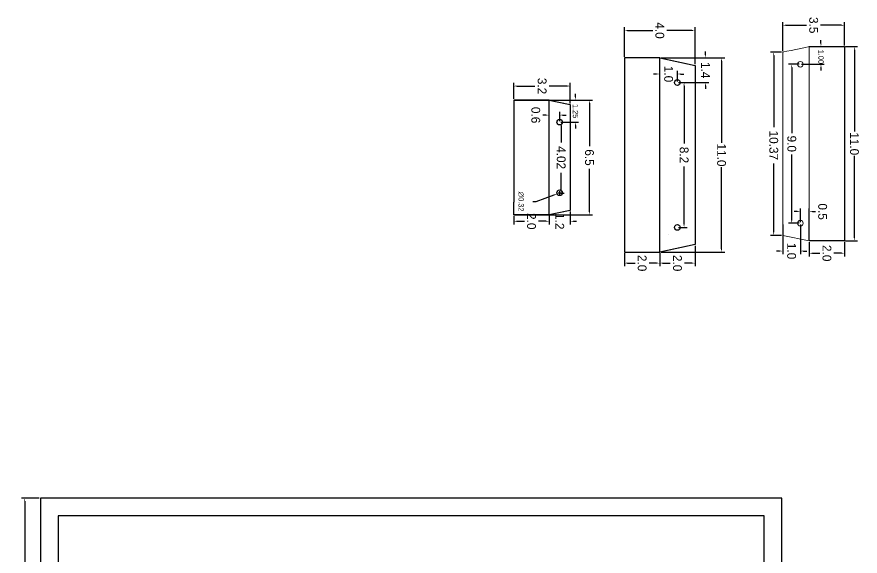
# Model space of a CAD drawing. Header units: millimetres. Extents: x -73 to 120, y 17 to 127.
# Drawn here: x 23.42 to 71.19, y 90 to 120.53 of the extents above; entities that cross this region are included whole.
import ezdxf
from ezdxf.lldxf.tags import DXFTag

# ---------------------------------------------------------------- set-up
doc = ezdxf.new("R2010")
doc.units = ezdxf.units.MM
doc.header["$MEASUREMENT"] = 0
doc.layers.add('Capa 1', color=7, linetype='Continuous')
tags = doc.linetypes.add('New Line1', pattern=[1.3, 1, -0.3]).pattern_tags.tags
tags[6:7] = [DXFTag(74, 4), DXFTag(75, 0), DXFTag(340, '0'), DXFTag(46, 1.0), DXFTag(50, 0.0), DXFTag(44, 0.0), DXFTag(45, 0.0)]
tags[4:5] = [DXFTag(74, 4), DXFTag(75, 0), DXFTag(340, '0'), DXFTag(46, 1.0), DXFTag(50, 0.0), DXFTag(44, 0.0), DXFTag(45, 0.0)]
doc.dimstyles.get("Standard").update_dxf_attribs({"dimtxt": 0.18, "dimasz": 0.18, "dimexe": 0.18, "dimexo": 0.0625, "dimgap": 0.09, "dimtad": 0, "dimtih": 1, "dimtoh": 1, "dimdec": 4, "dimzin": 0, "dimdsep": 46, "dimtxsty": 'Standard', "dimcen": 0.09, "dimadec": 0, "dimazin": 0, "dimtfac": 1, "dimtdec": 4, "dimtofl": 0, "dimtmove": 0, "dimatfit": 3, "dimfxl": 1, "dimtolj": 1, "dimtzin": 0, "dimarcsym": 0})

# ---------------------------------------------------------------- blocks, each defined once
blk = doc.blocks.new('*D38')
at = {"color": 0, "lineweight": -2, "transparency": 16777216}
for p, q in [((24.689, 93.286), (23.681, 93.286)), ((23.861, 93.106), (23.861, 63.766)), ((23.861, 34.066), (23.861, 63.406)), ((24.689, 33.886), (23.681, 33.886))]:
    blk.add_line(p, q, dxfattribs=at)
at = {"color": 0, "transparency": 16777216}
for points in [[(23.831, 93.106), (23.891, 93.106), (23.861, 93.286)], [(23.831, 34.066), (23.891, 34.066), (23.861, 33.886)]]:
    blk.add_solid(points, dxfattribs=at)
at = {"layer": 'Defpoints', "color": 0, "transparency": 16777216}
for p in [(23.861, 93.286), (24.752, 93.286), (24.752, 33.886)]:
    blk.add_point(p, dxfattribs=at)
at = {"color": 0, "transparency": 16777216, "insert": (23.861, 63.586), "char_height": 0.18, "attachment_point": 5}
blk.add_mtext('\\A1;59.4000', dxfattribs=at)
blk = doc.blocks.new('*D202')
at = {"color": 0, "linetype": 'New Line1', "lineweight": -2, "transparency": 16777216}
for p, q in [((66.808, 108.783), (66.808, 107.092)), ((67.808, 108.783), (67.808, 107.092)), ((66.628, 107.272), (66.448, 107.272)), ((67.988, 107.272), (68.168, 107.272))]:
    blk.add_line(p, q, dxfattribs=at)
at = {"color": 0, "linetype": 'New Line1', "transparency": 16777216}
for points in [[(66.628, 107.302), (66.628, 107.242), (66.808, 107.272)], [(67.988, 107.302), (67.988, 107.242), (67.808, 107.272)]]:
    blk.add_solid(points, dxfattribs=at)
at = {"layer": 'Defpoints', "color": 0, "linetype": 'New Line1', "transparency": 16777216}
for p in [(66.808, 108.846), (67.808, 108.846), (66.808, 107.272)]:
    blk.add_point(p, dxfattribs=at)
at = {"color": 0, "linetype": 'New Line1', "transparency": 16777216, "insert": (67.308, 107.272), "char_height": 0.5, "attachment_point": 5, "rotation": 270}
blk.add_mtext('\\A1;1.0', dxfattribs=at)
blk = doc.blocks.new('*D203')
at = {"color": 0, "linetype": 'New Line1', "lineweight": -2, "transparency": 16777216}
for p, q in [((67.628, 109.505), (67.448, 109.505)), ((67.808, 108.908), (67.808, 109.685)), ((68.308, 107.908), (68.308, 109.685)), ((68.488, 109.505), (68.668, 109.505))]:
    blk.add_line(p, q, dxfattribs=at)
at = {"color": 0, "linetype": 'New Line1', "transparency": 16777216}
for points in [[(67.628, 109.535), (67.628, 109.475), (67.808, 109.505)], [(68.488, 109.535), (68.488, 109.475), (68.308, 109.505)]]:
    blk.add_solid(points, dxfattribs=at)
at = {"layer": 'Defpoints', "color": 0, "linetype": 'New Line1', "transparency": 16777216}
for p in [(68.308, 109.505), (67.808, 108.846), (68.308, 107.846)]:
    blk.add_point(p, dxfattribs=at)
at = {"color": 0, "linetype": 'New Line1', "transparency": 16777216, "insert": (69.068, 109.505), "char_height": 0.5, "attachment_point": 5, "rotation": 270}
blk.add_mtext('\\A1;0.5', dxfattribs=at)
blk = doc.blocks.new('*D204')
at = {"color": 0, "linetype": 'New Line1', "lineweight": -2, "transparency": 16777216}
for p, q in [((68.309, 107.783), (68.31, 106.968)), ((70.309, 107.787), (70.31, 106.972)), ((68.49, 107.148), (68.91, 107.149)), ((70.13, 107.151), (69.71, 107.15))]:
    blk.add_line(p, q, dxfattribs=at)
at = {"color": 0, "linetype": 'New Line1', "transparency": 16777216}
for points in [[(68.49, 107.178), (68.49, 107.118), (68.31, 107.148)], [(70.13, 107.181), (70.13, 107.121), (70.31, 107.152)]]:
    blk.add_solid(points, dxfattribs=at)
at = {"layer": 'Defpoints', "color": 0, "linetype": 'New Line1', "transparency": 16777216}
for p in [(68.308, 107.846), (70.308, 107.85), (68.31, 107.148)]:
    blk.add_point(p, dxfattribs=at)
at = {"color": 0, "linetype": 'New Line1', "transparency": 16777216, "insert": (69.31, 107.15), "char_height": 0.5, "attachment_point": 5, "rotation": 270}
blk.add_mtext('\\A1;2.0', dxfattribs=at)
blk = doc.blocks.new('*D205')
at = {"color": 0, "linetype": 'New Line1', "lineweight": -2, "transparency": 16777216}
for p, q in [((66.808, 118.597), (66.808, 120.239)), ((66.988, 120.059), (68.158, 120.059)), ((70.128, 120.059), (68.958, 120.059)), ((70.308, 118.912), (70.308, 120.239))]:
    blk.add_line(p, q, dxfattribs=at)
at = {"color": 0, "linetype": 'New Line1', "transparency": 16777216}
for points in [[(66.988, 120.089), (66.988, 120.029), (66.808, 120.059)], [(70.128, 120.089), (70.128, 120.029), (70.308, 120.059)]]:
    blk.add_solid(points, dxfattribs=at)
at = {"layer": 'Defpoints', "color": 0, "linetype": 'New Line1', "transparency": 16777216}
for p in [(66.808, 120.059), (66.808, 118.534), (70.308, 118.85)]:
    blk.add_point(p, dxfattribs=at)
at = {"color": 0, "linetype": 'New Line1', "transparency": 16777216, "insert": (68.558, 120.059), "char_height": 0.5, "attachment_point": 5, "rotation": 270}
blk.add_mtext('\\A1;3.5', dxfattribs=at)
blk = doc.blocks.new('*D206')
at = {"color": 0, "linetype": 'New Line1', "lineweight": -2, "transparency": 16777216}
for p, q in [((70.371, 118.85), (71.047, 118.85)), ((70.867, 118.67), (70.867, 114.041)), ((70.867, 108.03), (70.867, 112.658)), ((70.371, 107.85), (71.047, 107.85))]:
    blk.add_line(p, q, dxfattribs=at)
at = {"color": 0, "linetype": 'New Line1', "transparency": 16777216}
for points in [[(70.837, 118.67), (70.897, 118.67), (70.867, 118.85)], [(70.837, 108.03), (70.897, 108.03), (70.867, 107.85)]]:
    blk.add_solid(points, dxfattribs=at)
at = {"layer": 'Defpoints', "color": 0, "linetype": 'New Line1', "transparency": 16777216}
for p in [(70.308, 118.85), (70.308, 107.85), (70.867, 107.85)]:
    blk.add_point(p, dxfattribs=at)
at = {"color": 0, "linetype": 'New Line1', "transparency": 16777216, "insert": (70.867, 113.35), "char_height": 0.5, "attachment_point": 5, "rotation": 270}
blk.add_mtext('\\A1;11.0', dxfattribs=at)
blk = doc.blocks.new('*D207')
at = {"color": 0, "linetype": 'New Line1', "lineweight": -2, "transparency": 16777216}
for p, q in [((66.746, 118.534), (66.117, 118.534)), ((66.297, 118.354), (66.297, 114.283)), ((66.297, 108.341), (66.297, 112.233)), ((66.746, 108.161), (66.117, 108.161))]:
    blk.add_line(p, q, dxfattribs=at)
at = {"color": 0, "linetype": 'New Line1', "transparency": 16777216}
for points in [[(66.267, 118.354), (66.327, 118.354), (66.297, 118.534)], [(66.267, 108.341), (66.327, 108.341), (66.297, 108.161)]]:
    blk.add_solid(points, dxfattribs=at)
at = {"layer": 'Defpoints', "color": 0, "linetype": 'New Line1', "transparency": 16777216}
for p in [(66.808, 118.534), (66.297, 108.161), (66.808, 108.161)]:
    blk.add_point(p, dxfattribs=at)
at = {"color": 0, "linetype": 'New Line1', "transparency": 16777216, "insert": (66.297, 113.258), "char_height": 0.5, "attachment_point": 5, "rotation": 270}
blk.add_mtext('\\A1;10.37', dxfattribs=at)
blk = doc.blocks.new('*D209')
at = {"color": 0, "linetype": 'New Line1', "lineweight": -2, "transparency": 16777216}
for p, q in [((51.573, 115.883), (51.573, 116.795)), ((51.753, 116.615), (52.773, 116.615)), ((54.593, 116.615), (53.573, 116.615)), ((54.773, 115.628), (54.773, 116.795))]:
    blk.add_line(p, q, dxfattribs=at)
at = {"color": 0, "linetype": 'New Line1', "transparency": 16777216}
for points in [[(51.753, 116.645), (51.753, 116.585), (51.573, 116.615)], [(54.593, 116.645), (54.593, 116.585), (54.773, 116.615)]]:
    blk.add_solid(points, dxfattribs=at)
at = {"layer": 'Defpoints', "color": 0, "linetype": 'New Line1', "transparency": 16777216}
for p in [(54.773, 116.615), (51.573, 115.82), (54.773, 115.565)]:
    blk.add_point(p, dxfattribs=at)
at = {"color": 0, "linetype": 'New Line1', "transparency": 16777216, "insert": (53.173, 116.615), "char_height": 0.5, "attachment_point": 5, "rotation": 270}
blk.add_mtext('\\A1;3.2', dxfattribs=at)
blk = doc.blocks.new('*D210')
at = {"color": 0, "linetype": 'New Line1', "lineweight": -2, "transparency": 16777216}
for p, q in [((51.573, 109.258), (51.573, 108.779)), ((51.753, 108.959), (52.173, 108.959)), ((53.393, 108.959), (52.973, 108.959)), ((53.573, 109.258), (53.573, 108.779))]:
    blk.add_line(p, q, dxfattribs=at)
at = {"color": 0, "linetype": 'New Line1', "transparency": 16777216}
for points in [[(51.753, 108.989), (51.753, 108.929), (51.573, 108.959)], [(53.393, 108.989), (53.393, 108.929), (53.573, 108.959)]]:
    blk.add_solid(points, dxfattribs=at)
at = {"layer": 'Defpoints', "color": 0, "linetype": 'New Line1', "transparency": 16777216}
for p in [(51.573, 109.32), (51.573, 108.959), (53.573, 109.32)]:
    blk.add_point(p, dxfattribs=at)
at = {"color": 0, "linetype": 'New Line1', "transparency": 16777216, "insert": (52.573, 108.959), "char_height": 0.5, "attachment_point": 5, "rotation": 270}
blk.add_mtext('\\A1;2.0', dxfattribs=at)
blk = doc.blocks.new('*D211')
at = {"color": 0, "linetype": 'New Line1', "lineweight": -2, "transparency": 16777216}
for p, q in [((54.773, 109.513), (54.773, 108.779)), ((53.393, 108.959), (53.213, 108.959)), ((53.573, 109.258), (53.573, 108.779)), ((54.953, 108.959), (55.133, 108.959))]:
    blk.add_line(p, q, dxfattribs=at)
at = {"color": 0, "linetype": 'New Line1', "transparency": 16777216}
for points in [[(53.393, 108.989), (53.393, 108.929), (53.573, 108.959)], [(54.953, 108.989), (54.953, 108.929), (54.773, 108.959)]]:
    blk.add_solid(points, dxfattribs=at)
at = {"layer": 'Defpoints', "color": 0, "linetype": 'New Line1', "transparency": 16777216}
for p in [(54.773, 109.575), (53.573, 109.32), (53.573, 108.959)]:
    blk.add_point(p, dxfattribs=at)
at = {"color": 0, "linetype": 'New Line1', "transparency": 16777216, "insert": (54.173, 108.959), "char_height": 0.5, "attachment_point": 5, "rotation": 270}
blk.add_mtext('\\A1;1.2', dxfattribs=at)
blk = doc.blocks.new('*D212')
at = {"color": 0, "linetype": 'New Line1', "lineweight": -2, "transparency": 16777216}
for p, q in [((52.836, 110.079), (53.854, 110.453)), ((54.083, 110.57), (54.263, 110.57)), ((54.173, 110.48), (54.173, 110.66)), ((52.656, 110.079), (52.836, 110.079))]:
    blk.add_line(p, q, dxfattribs=at)
at = {"color": 0, "linetype": 'New Line1', "transparency": 16777216}
blk.add_solid([(53.843, 110.481), (53.864, 110.425), (54.023, 110.515)], dxfattribs=at)
at = {"layer": 'Defpoints', "color": 0, "linetype": 'New Line1', "transparency": 16777216}
for p in [(54.023, 110.515), (54.323, 110.625)]:
    blk.add_point(p, dxfattribs=at)
at = {"color": 0, "linetype": 'New Line1', "transparency": 16777216, "insert": (51.981, 110.079), "char_height": 0.3, "attachment_point": 5, "rotation": 270}
blk.add_mtext('\\A1;∅0.32', dxfattribs=at)
blk = doc.blocks.new('*D213')
at = {"color": 0, "linetype": 'New Line1', "lineweight": -2, "transparency": 16777216}
for p, q in [((68.976, 119.03), (68.976, 119.21)), ((68.371, 118.85), (69.156, 118.85)), ((67.871, 117.847), (69.156, 117.847)), ((68.976, 117.667), (68.976, 117.487))]:
    blk.add_line(p, q, dxfattribs=at)
at = {"color": 0, "linetype": 'New Line1', "transparency": 16777216}
for points in [[(68.946, 119.03), (69.006, 119.03), (68.976, 118.85)], [(68.946, 117.667), (69.006, 117.667), (68.976, 117.847)]]:
    blk.add_solid(points, dxfattribs=at)
at = {"layer": 'Defpoints', "color": 0, "linetype": 'New Line1', "transparency": 16777216}
for p in [(68.308, 118.85), (68.976, 118.85), (67.808, 117.847)]:
    blk.add_point(p, dxfattribs=at)
at = {"color": 0, "linetype": 'New Line1', "transparency": 16777216, "insert": (68.976, 118.27), "char_height": 0.3, "attachment_point": 5, "rotation": 270}
blk.add_mtext('\\A1;1.00', dxfattribs=at)
blk = doc.blocks.new('*D214')
at = {"color": 0, "linetype": 'New Line1', "lineweight": -2, "transparency": 16777216}
for p, q in [((67.746, 117.847), (67.139, 117.847)), ((67.319, 117.667), (67.319, 113.955)), ((67.319, 109.026), (67.319, 112.738)), ((67.746, 108.846), (67.139, 108.846))]:
    blk.add_line(p, q, dxfattribs=at)
at = {"color": 0, "linetype": 'New Line1', "transparency": 16777216}
for points in [[(67.289, 117.667), (67.349, 117.667), (67.319, 117.847)], [(67.289, 109.026), (67.349, 109.026), (67.319, 108.846)]]:
    blk.add_solid(points, dxfattribs=at)
at = {"layer": 'Defpoints', "color": 0, "linetype": 'New Line1', "transparency": 16777216}
for p in [(67.808, 117.847), (67.319, 108.846), (67.808, 108.846)]:
    blk.add_point(p, dxfattribs=at)
at = {"color": 0, "linetype": 'New Line1', "transparency": 16777216, "insert": (67.319, 113.346), "char_height": 0.5, "attachment_point": 5, "rotation": 270}
blk.add_mtext('\\A1;9.0', dxfattribs=at)
blk = doc.blocks.new('*D215')
at = {"color": 0, "linetype": 'New Line1', "lineweight": -2, "transparency": 16777216}
for p, q in [((60.904, 116.811), (61.399, 116.811)), ((61.219, 116.631), (61.219, 113.361)), ((61.219, 108.791), (61.219, 112.061)), ((60.904, 108.611), (61.399, 108.611))]:
    blk.add_line(p, q, dxfattribs=at)
at = {"color": 0, "linetype": 'New Line1', "transparency": 16777216}
for points in [[(61.189, 116.631), (61.249, 116.631), (61.219, 116.811)], [(61.189, 108.791), (61.249, 108.791), (61.219, 108.611)]]:
    blk.add_solid(points, dxfattribs=at)
at = {"layer": 'Defpoints', "color": 0, "linetype": 'New Line1', "transparency": 16777216}
for p in [(60.841, 116.811), (60.841, 108.611), (61.219, 108.611)]:
    blk.add_point(p, dxfattribs=at)
at = {"color": 0, "linetype": 'New Line1', "transparency": 16777216, "insert": (61.219, 112.711), "char_height": 0.5, "attachment_point": 5, "rotation": 270}
blk.add_mtext('\\A1;8.2', dxfattribs=at)
blk = doc.blocks.new('*D216')
at = {"color": 0, "linetype": 'New Line1', "lineweight": -2, "transparency": 16777216}
for p, q in [((54.235, 114.57), (54.435, 114.57)), ((54.255, 114.39), (54.255, 113.42)), ((54.255, 110.733), (54.255, 111.703)), ((54.245, 110.553), (54.435, 110.553))]:
    blk.add_line(p, q, dxfattribs=at)
at = {"color": 0, "linetype": 'New Line1', "transparency": 16777216}
for points in [[(54.225, 114.39), (54.285, 114.39), (54.255, 114.57)], [(54.225, 110.733), (54.285, 110.733), (54.255, 110.553)]]:
    blk.add_solid(points, dxfattribs=at)
at = {"layer": 'Defpoints', "color": 0, "linetype": 'New Line1', "transparency": 16777216}
for p in [(54.173, 114.57), (54.183, 110.553), (54.255, 110.553)]:
    blk.add_point(p, dxfattribs=at)
at = {"color": 0, "linetype": 'New Line1', "transparency": 16777216, "insert": (54.255, 112.562), "char_height": 0.5, "attachment_point": 5, "rotation": 270}
blk.add_mtext('\\A1;4.02', dxfattribs=at)
blk = doc.blocks.new('*D217')
at = {"color": 0, "linetype": 'New Line1', "lineweight": -2, "transparency": 16777216}
for p, q in [((53.573, 114.633), (53.573, 115.15)), ((54.173, 114.633), (54.173, 115.15)), ((53.393, 114.97), (53.213, 114.97)), ((54.353, 114.97), (54.533, 114.97))]:
    blk.add_line(p, q, dxfattribs=at)
at = {"color": 0, "linetype": 'New Line1', "transparency": 16777216}
for points in [[(53.393, 115), (53.393, 114.94), (53.573, 114.97)], [(54.353, 115), (54.353, 114.94), (54.173, 114.97)]]:
    blk.add_solid(points, dxfattribs=at)
at = {"layer": 'Defpoints', "color": 0, "linetype": 'New Line1', "transparency": 16777216}
for p in [(53.573, 114.97), (53.573, 114.57), (54.173, 114.57)]:
    blk.add_point(p, dxfattribs=at)
at = {"color": 0, "linetype": 'New Line1', "transparency": 16777216, "insert": (52.813, 114.97), "char_height": 0.5, "attachment_point": 5, "rotation": 270}
blk.add_mtext('\\A1;0.6', dxfattribs=at)
blk = doc.blocks.new('*D219')
at = {"color": 0, "linetype": 'New Line1', "lineweight": -2, "transparency": 16777216}
for p, q in [((55.065, 116), (55.065, 116.18)), ((53.635, 115.82), (55.245, 115.82)), ((54.235, 114.57), (55.245, 114.57)), ((55.065, 114.39), (55.065, 114.21))]:
    blk.add_line(p, q, dxfattribs=at)
at = {"color": 0, "linetype": 'New Line1', "transparency": 16777216}
for points in [[(55.035, 116), (55.095, 116), (55.065, 115.82)], [(55.035, 114.39), (55.095, 114.39), (55.065, 114.57)]]:
    blk.add_solid(points, dxfattribs=at)
at = {"layer": 'Defpoints', "color": 0, "linetype": 'New Line1', "transparency": 16777216}
for p in [(53.573, 115.82), (54.173, 114.57), (55.065, 114.57)]:
    blk.add_point(p, dxfattribs=at)
at = {"color": 0, "linetype": 'New Line1', "transparency": 16777216, "insert": (55.065, 115.195), "char_height": 0.3, "attachment_point": 5, "rotation": 270}
blk.add_mtext('\\A1;1.25', dxfattribs=at)
blk = doc.blocks.new('*D220')
at = {"color": 0, "linetype": 'New Line1', "lineweight": -2, "transparency": 16777216}
for p, q in [((51.635, 115.82), (56.037, 115.82)), ((55.857, 115.64), (55.857, 113.22)), ((55.857, 109.5), (55.857, 111.92)), ((51.635, 109.32), (56.037, 109.32))]:
    blk.add_line(p, q, dxfattribs=at)
at = {"color": 0, "linetype": 'New Line1', "transparency": 16777216}
for points in [[(55.827, 115.64), (55.887, 115.64), (55.857, 115.82)], [(55.827, 109.5), (55.887, 109.5), (55.857, 109.32)]]:
    blk.add_solid(points, dxfattribs=at)
at = {"layer": 'Defpoints', "color": 0, "linetype": 'New Line1', "transparency": 16777216}
for p in [(51.573, 115.82), (51.573, 109.32), (55.857, 109.32)]:
    blk.add_point(p, dxfattribs=at)
at = {"color": 0, "linetype": 'New Line1', "transparency": 16777216, "insert": (55.857, 112.57), "char_height": 0.5, "attachment_point": 5, "rotation": 270}
blk.add_mtext('\\A1;6.5', dxfattribs=at)
blk = doc.blocks.new('*D221')
at = {"color": 0, "linetype": 'New Line1', "lineweight": -2, "transparency": 16777216}
for p, q in [((62.438, 118.391), (62.438, 118.571)), ((59.904, 118.211), (62.618, 118.211)), ((60.904, 116.811), (62.618, 116.811)), ((62.438, 116.631), (62.438, 116.451))]:
    blk.add_line(p, q, dxfattribs=at)
at = {"color": 0, "linetype": 'New Line1', "transparency": 16777216}
for points in [[(62.408, 118.391), (62.468, 118.391), (62.438, 118.211)], [(62.408, 116.631), (62.468, 116.631), (62.438, 116.811)]]:
    blk.add_solid(points, dxfattribs=at)
at = {"layer": 'Defpoints', "color": 0, "linetype": 'New Line1', "transparency": 16777216}
for p in [(59.841, 118.211), (62.438, 118.211), (60.841, 116.811)]:
    blk.add_point(p, dxfattribs=at)
at = {"color": 0, "linetype": 'New Line1', "transparency": 16777216, "insert": (62.438, 117.511), "char_height": 0.5, "attachment_point": 5, "rotation": 270}
blk.add_mtext('\\A1;1.4', dxfattribs=at)
blk = doc.blocks.new('*D222')
at = {"color": 0, "linetype": 'New Line1', "lineweight": -2, "transparency": 16777216}
for p, q in [((59.661, 117.297), (59.481, 117.297)), ((59.841, 116.873), (59.841, 117.477)), ((60.841, 116.873), (60.841, 117.477)), ((61.021, 117.297), (61.201, 117.297))]:
    blk.add_line(p, q, dxfattribs=at)
at = {"color": 0, "linetype": 'New Line1', "transparency": 16777216}
for points in [[(59.661, 117.327), (59.661, 117.267), (59.841, 117.297)], [(61.021, 117.327), (61.021, 117.267), (60.841, 117.297)]]:
    blk.add_solid(points, dxfattribs=at)
at = {"layer": 'Defpoints', "color": 0, "linetype": 'New Line1', "transparency": 16777216}
for p in [(59.841, 117.297), (59.841, 116.811), (60.841, 116.811)]:
    blk.add_point(p, dxfattribs=at)
at = {"color": 0, "linetype": 'New Line1', "transparency": 16777216, "insert": (60.341, 117.297), "char_height": 0.5, "attachment_point": 5, "rotation": 270}
blk.add_mtext('\\A1;1.0', dxfattribs=at)
blk = doc.blocks.new('*D223')
at = {"color": 0, "linetype": 'New Line1', "lineweight": -2, "transparency": 16777216}
for p, q in [((59.904, 118.211), (63.522, 118.211)), ((63.342, 118.031), (63.342, 113.402)), ((63.342, 107.391), (63.342, 112.019)), ((59.904, 107.211), (63.522, 107.211))]:
    blk.add_line(p, q, dxfattribs=at)
at = {"color": 0, "linetype": 'New Line1', "transparency": 16777216}
for points in [[(63.312, 118.031), (63.372, 118.031), (63.342, 118.211)], [(63.312, 107.391), (63.372, 107.391), (63.342, 107.211)]]:
    blk.add_solid(points, dxfattribs=at)
at = {"layer": 'Defpoints', "color": 0, "linetype": 'New Line1', "transparency": 16777216}
for p in [(59.841, 118.211), (59.841, 107.211), (63.342, 107.211)]:
    blk.add_point(p, dxfattribs=at)
at = {"color": 0, "linetype": 'New Line1', "transparency": 16777216, "insert": (63.342, 112.711), "char_height": 0.5, "attachment_point": 5, "rotation": 270}
blk.add_mtext('\\A1;11.0', dxfattribs=at)
blk = doc.blocks.new('*D224')
at = {"color": 0, "linetype": 'New Line1', "lineweight": -2, "transparency": 16777216}
for p, q in [((57.841, 118.273), (57.841, 119.94)), ((61.841, 117.848), (61.841, 119.94)), ((58.021, 119.76), (59.441, 119.76)), ((61.661, 119.76), (60.241, 119.76))]:
    blk.add_line(p, q, dxfattribs=at)
at = {"color": 0, "linetype": 'New Line1', "transparency": 16777216}
for points in [[(58.021, 119.79), (58.021, 119.73), (57.841, 119.76)], [(61.661, 119.79), (61.661, 119.73), (61.841, 119.76)]]:
    blk.add_solid(points, dxfattribs=at)
at = {"layer": 'Defpoints', "color": 0, "linetype": 'New Line1', "transparency": 16777216}
for p in [(57.841, 119.76), (57.841, 118.211), (61.841, 117.786)]:
    blk.add_point(p, dxfattribs=at)
at = {"color": 0, "linetype": 'New Line1', "transparency": 16777216, "insert": (59.841, 119.76), "char_height": 0.5, "attachment_point": 5, "rotation": 270}
blk.add_mtext('\\A1;4.0', dxfattribs=at)
blk = doc.blocks.new('*D225')
at = {"color": 0, "linetype": 'New Line1', "lineweight": -2, "transparency": 16777216}
for p, q in [((57.841, 107.148), (57.841, 106.409)), ((59.841, 107.148), (59.841, 106.409)), ((58.021, 106.589), (58.441, 106.589)), ((59.661, 106.589), (59.241, 106.589))]:
    blk.add_line(p, q, dxfattribs=at)
at = {"color": 0, "linetype": 'New Line1', "transparency": 16777216}
for points in [[(58.021, 106.619), (58.021, 106.559), (57.841, 106.589)], [(59.661, 106.619), (59.661, 106.559), (59.841, 106.589)]]:
    blk.add_solid(points, dxfattribs=at)
at = {"layer": 'Defpoints', "color": 0, "linetype": 'New Line1', "transparency": 16777216}
for p in [(57.841, 107.211), (59.841, 107.211), (57.841, 106.589)]:
    blk.add_point(p, dxfattribs=at)
at = {"color": 0, "linetype": 'New Line1', "transparency": 16777216, "insert": (58.841, 106.589), "char_height": 0.5, "attachment_point": 5, "rotation": 270}
blk.add_mtext('\\A1;2.0', dxfattribs=at)
blk = doc.blocks.new('*D226')
at = {"color": 0, "linetype": 'New Line1', "lineweight": -2, "transparency": 16777216}
for p, q in [((61.841, 107.573), (61.841, 106.409)), ((59.841, 107.148), (59.841, 106.409)), ((60.021, 106.589), (60.441, 106.589)), ((61.661, 106.589), (61.241, 106.589))]:
    blk.add_line(p, q, dxfattribs=at)
at = {"color": 0, "linetype": 'New Line1', "transparency": 16777216}
for points in [[(60.021, 106.619), (60.021, 106.559), (59.841, 106.589)], [(61.661, 106.619), (61.661, 106.559), (61.841, 106.589)]]:
    blk.add_solid(points, dxfattribs=at)
at = {"layer": 'Defpoints', "color": 0, "linetype": 'New Line1', "transparency": 16777216}
for p in [(61.841, 107.636), (59.841, 107.211), (61.841, 106.589)]:
    blk.add_point(p, dxfattribs=at)
at = {"color": 0, "linetype": 'New Line1', "transparency": 16777216, "insert": (60.841, 106.589), "char_height": 0.5, "attachment_point": 5, "rotation": 270}
blk.add_mtext('\\A1;2.0', dxfattribs=at)

msp = doc.modelspace()

# ---------------------------------------------------------------- linework, layer by layer
for p, q in [((68.30839, 118.84969), (70.30839, 118.84969)), ((70.30839, 118.84969), (70.30839, 107.84969)), ((59.84144, 118.21077), (57.84144, 118.21077)), ((57.84144, 118.21077), (57.84144, 107.21077)), ((59.84144, 118.21077), (61.34143, 117.89194)), ((59.84144, 118.21077), (61.84146, 117.78565)), ((61.84146, 117.78565), (61.84146, 107.63595)), ((53.57291, 115.82018), (51.57291, 115.82018)), ((51.57291, 115.82018), (51.57291, 110.03122)), ((53.57291, 115.82018), (54.57287, 115.60764)), ((53.57291, 115.82018), (54.77291, 115.56512)), ((54.77291, 115.56512), (54.77291, 109.57532)), ((51.57291, 109.32018), (51.57291, 110.03122)), ((54.77291, 109.57532), (53.57291, 109.32018)), ((54.57287, 109.53284), (53.57291, 109.32018)), ((53.57291, 109.32018), (51.57291, 109.32018)), ((61.84146, 107.63595), (59.84144, 107.21077)), ((61.34143, 107.52964), (59.84144, 107.21077)), ((70.30839, 107.84969), (68.30839, 107.84577)), ((57.84144, 107.21077), (59.84144, 107.21077))]:
    msp.add_line(p, q)
at = {"linetype": 'New Line1'}
for p, q in [((59.84144, 107.21077), (59.84144, 118.21077)), ((53.57291, 109.32018), (53.57291, 115.82018))]:
    msp.add_line(p, q, dxfattribs=at)
at = {"color": 32, "true_color": 0xcd6928}
msp.add_line((60.34144, 108.20706), (60.34144, 108.20706), dxfattribs=at)
at = {"color": 18, "true_color": 0x000000}
for points in [[(24.75169, 33.88623), (66.75169, 33.88623), (66.75169, 93.28623), (24.75169, 93.28623)], [(25.75169, 34.88623), (65.75169, 34.88623), (65.75169, 92.28623), (25.75169, 92.28623)]]:
    msp.add_lwpolyline(points, close=True, dxfattribs=at)
for centre in [(60.84144, 116.81077), (54.17291, 114.57018), (54.17291, 110.57018), (60.84144, 108.61077)]:
    msp.add_circle(centre, 0.16)
at = {"layer": 'Capa 1', "lineweight": 20}
for centre in [(67.80841, 117.84681), (67.80841, 108.84571)]:
    msp.add_ellipse(centre, major_axis=(0.16, 0), ratio=1, dxfattribs=at)
msp.add_open_spline([(68.30839, 107.84577), (68.30839, 107.84577), (66.80839, 108.16138), (66.80839, 108.16138), (66.80839, 108.16138), (66.80839, 108.16138), (66.80839, 108.16138), (66.80839, 108.16138), (66.80839, 108.16138), (66.80839, 111.61894), (66.80839, 115.07652), (66.80839, 118.53408), (66.80839, 118.53408), (66.80839, 118.53408), (66.80839, 118.53408), (66.80839, 118.53408), (66.80839, 118.53408), (66.80839, 118.53408), (68.30839, 118.84969), (68.30839, 118.84969)], degree=3, knots=[0, 0, 0, 0, 0.16666667, 0.16666667, 0.16666667, 0.16666668, 0.33333333, 0.33333333, 0.33333333, 0.33333334, 0.5, 0.5, 0.5, 0.50000001, 0.66666667, 0.66666667, 0.66666667, 0.66666668, 1, 1, 1, 1], dxfattribs=at)
at = {"layer": 'Capa 1', "linetype": 'New Line1', "lineweight": 20}
msp.add_open_spline([(68.30839, 118.84969), (68.30839, 118.84969), (68.30839, 107.84577), (68.30839, 107.84577)], degree=3, dxfattribs=at)

# ---------------------------------------------------------------- dimensions: what is measured, and where the dimension line sits
at = {"color": 32, "linetype": 'New Line1', "true_color": 0xcd6928}
for base, p1, p2, picture, middle in [((66.80839, 120.05873), (70.30839, 118.84969), (66.80839, 118.53408), '*D205', (68.55839, 120.05873)), ((57.84144, 119.76034), (61.84146, 117.78565), (57.84144, 118.21077), '*D224', (59.84145, 119.76034)), ((59.84144, 117.29657), (60.84144, 116.81077), (59.84144, 116.81077), '*D222', (60.34144, 117.29657)), ((54.77291, 116.61527), (51.57291, 115.82018), (54.77291, 115.56512), '*D209', (53.17291, 116.61527)), ((53.57291, 114.96973), (54.17291, 114.57018), (53.57291, 114.57018), '*D217', (52.81291, 114.96973)), ((51.57291, 108.95907), (53.57291, 109.32018), (51.57291, 109.32018), '*D210', (52.57291, 108.95907)), ((53.57291, 108.95907), (54.77291, 109.57532), (53.57291, 109.32018), '*D211', (54.17291, 108.95907)), ((66.80839, 107.2724), (67.80841, 108.84571), (66.80839, 108.84571), '*D202', (67.3084, 107.2724)), ((61.84146, 106.58863), (59.84144, 107.21077), (61.84146, 107.63595), '*D226', (60.84145, 106.58863)), ((57.84144, 106.58863), (59.84144, 107.21077), (57.84144, 107.21077), '*D225', (58.84144, 106.58863))]:
    dim = msp.add_linear_dim(base=base, p1=p1, p2=p2, dimstyle='Standard', override={"dimtxt": 0.5, "dimgap": 0.15, "dimdec": 1}, dxfattribs=at)
    dim.commit()
    dim.dimension.update_dxf_attribs({"geometry": picture, "text_midpoint": middle, "text_rotation": 270})
for base, p1, p2, override, picture, middle in [((68.97649, 118.84969), (67.80841, 117.84681), (68.30839, 118.84969), {"dimtxt": 0.3, "dimgap": 0.1, "dimdec": 2}, '*D213', (68.97649, 118.27039)), ((66.29652, 108.16138), (66.80839, 118.53408), (66.80839, 108.16138), {"dimtxt": 0.5, "dimgap": 0.15, "dimdec": 2}, '*D207', (66.29652, 113.25773))]:
    dim = msp.add_linear_dim(base=base, p1=p1, p2=p2, angle=90, dimstyle='Standard', override=override, dxfattribs=at)
    dim.commit()
    dim.dimension.update_dxf_attribs({"geometry": picture, "text_midpoint": middle, "dimtype": 160, "text_rotation": 270})
for base, p1, p2, override, picture, middle in [((62.43819, 118.21077), (60.84144, 116.81077), (59.84144, 118.21077), {"dimtxt": 0.5, "dimgap": 0.15, "dimdec": 1}, '*D221', (62.43819, 117.51077)), ((70.86685, 107.84969), (70.30839, 118.84969), (70.30839, 107.84969), {"dimtxt": 0.5, "dimgap": 0.15, "dimdec": 1}, '*D206', (70.86685, 113.34969)), ((63.34212, 107.21077), (59.84144, 118.21077), (59.84144, 107.21077), {"dimtxt": 0.5, "dimgap": 0.15, "dimdec": 1}, '*D223', (63.34212, 112.71077)), ((67.31942, 108.84571), (67.80841, 117.84681), (67.80841, 108.84571), {"dimtxt": 0.5, "dimgap": 0.15, "dimdec": 1}, '*D214', (67.31942, 113.34626)), ((61.21867, 108.61077), (60.84144, 116.81077), (60.84144, 108.61077), {"dimtxt": 0.5, "dimgap": 0.15, "dimdec": 1}, '*D215', (61.21867, 112.71077)), ((55.06459, 114.57018), (53.57291, 115.82018), (54.17291, 114.57018), {"dimtxt": 0.3, "dimgap": 0.1, "dimdec": 2}, '*D219', (55.06459, 115.19518)), ((55.85653, 109.32018), (51.57291, 115.82018), (51.57291, 109.32018), {"dimtxt": 0.5, "dimgap": 0.15, "dimdec": 1}, '*D220', (55.85653, 112.57018)), ((54.25537, 110.55286), (54.17291, 114.57018), (54.18291, 110.55286), {"dimtxt": 0.5, "dimgap": 0.15, "dimdec": 2}, '*D216', (54.25537, 112.56152))]:
    dim = msp.add_linear_dim(base=base, p1=p1, p2=p2, angle=90, dimstyle='Standard', override=override, dxfattribs=at)
    dim.commit()
    dim.dimension.update_dxf_attribs({"geometry": picture, "text_midpoint": middle, "text_rotation": 270})
dim = msp.add_diameter_dim_2p(p1=(54.3231, 110.62535), p2=(54.02272, 110.51502), dimstyle='Standard', override={"dimtxt": 0.3, "dimgap": 0.1, "dimdec": 2}, dxfattribs=at)
dim.commit()
dim.dimension.update_dxf_attribs({"geometry": '*D212', "text_midpoint": (51.98103, 110.07915), "dimtype": 163, "text_rotation": 270})
dim = msp.add_linear_dim(base=(68.30839, 109.50524), p1=(67.80841, 108.84571), p2=(68.30839, 107.84577), dimstyle='Standard', override={"dimtxt": 0.5, "dimgap": 0.15, "dimdec": 1}, dxfattribs=at)
dim.commit()
dim.dimension.update_dxf_attribs({"geometry": '*D203', "text_midpoint": (69.06839, 109.50524), "dimtype": 160, "text_rotation": 270})
dim = msp.add_aligned_dim(p1=(70.30839, 107.84969), p2=(68.30839, 107.84577), distance=0.69816, dimstyle='Standard', override={"dimtxt": 0.5, "dimgap": 0.15, "dimdec": 1}, dxfattribs=at)
dim.commit()
dim.dimension.update_dxf_attribs({"geometry": '*D204', "text_midpoint": (69.30976, 107.14957), "text_rotation": 270})
dim = msp.add_linear_dim(base=(23.86091, 93.28623), p1=(24.75169, 33.88623), p2=(24.75169, 93.28623), angle=90, dimstyle='Standard')
dim.commit()
dim.dimension.update_dxf_attribs({"geometry": '*D38', "text_midpoint": (23.86091, 63.58623)})

doc.saveas('drawing.dxf')
